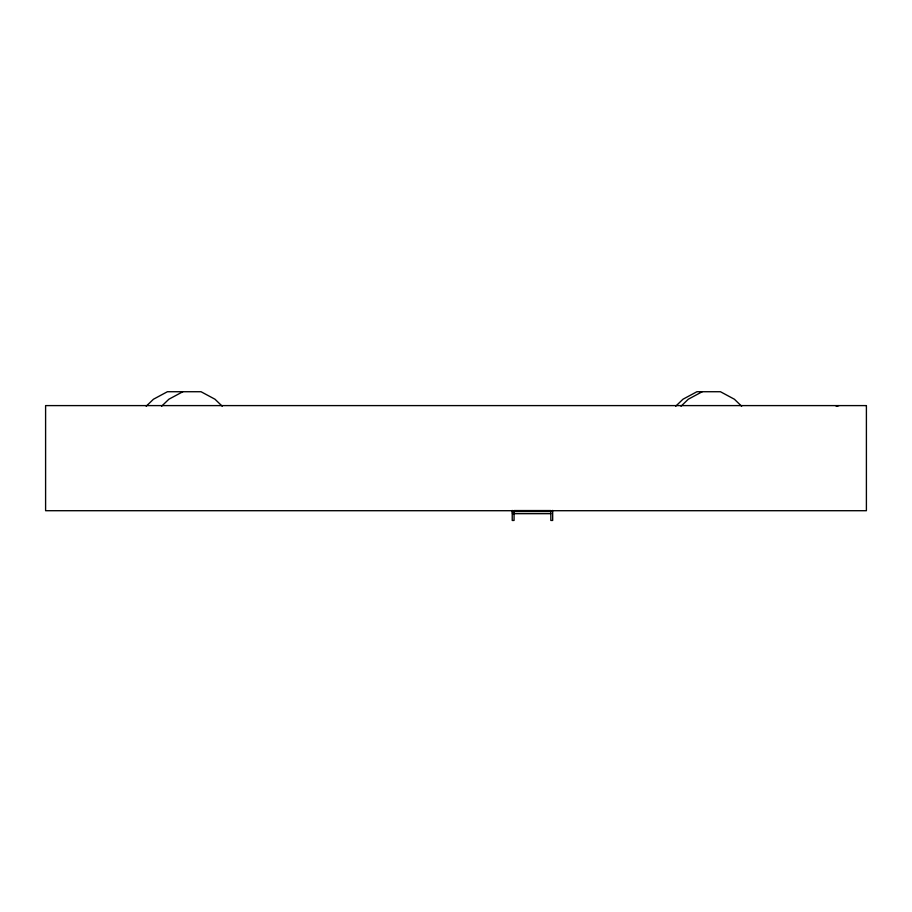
<?xml version="1.0" encoding="UTF-8"?>
<svg xmlns="http://www.w3.org/2000/svg" width="912" height="912" viewBox="0 0 912 912"><rect width="100%" height="100%" fill="white"/><g stroke="black" fill="none" stroke-linecap="round" stroke-linejoin="round"><path stroke-width="1.37" d="M146.182 406.228L153.455 399.228L167.409 391.727L201.028 391.727L214.981 399.228L222.254 406.228M161.595 406.228L168.88 399.228L182.833 391.727M675.701 406.228L682.974 399.228L696.928 391.727L720.434 391.727L734.388 399.228L741.661 406.228M681.002 406.228L688.286 399.228L702.24 391.727M836.224 406.387L838.937 405.601M513.49 511.541L512.51 511.541L512.51 513.673L513.49 513.673M514.06 511.541L550.837 511.541M514.06 513.673L550.837 513.673M552.672 510.412L552.672 520.456L550.837 520.456L550.837 510.56L514.06 510.56L514.06 520.456L512.225 520.456L512.225 510.412M866.4 405.601L45.6 405.601L45.6 510.709L866.4 510.709L866.4 405.601"/></g></svg>
